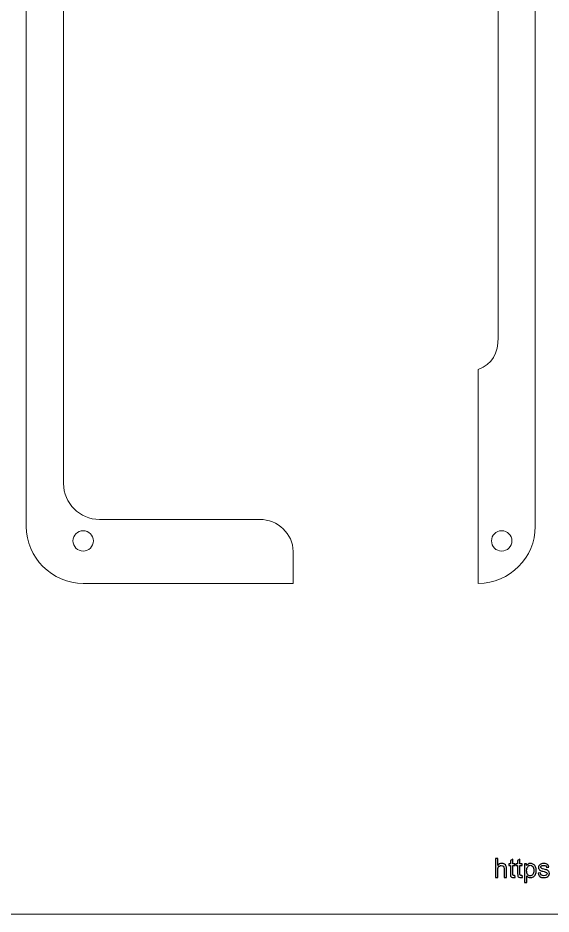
# Model space of a CAD drawing. Header units: millimetres. Extents: x -450 to 450, y -300 to 300.
# Drawn here: x -255.9 to -83.2, y -300 to -9.7 of the extents above; entities that cross this region are included whole.
import ezdxf

# ---------------------------------------------------------------- set-up
doc = ezdxf.new("R2010")
doc.units = ezdxf.units.MM
doc.header["$MEASUREMENT"] = 0
doc.layers.add('Layer 1', color=7, linetype='Continuous')

msp = doc.modelspace()

# ---------------------------------------------------------------- linework, layer by layer
at = {"layer": 'Layer 1', "color": 250, "lineweight": 20}
msp.add_lwpolyline([(-450, -300), (450, -300), (450, 300), (-450, 300), (-450, -300)], close=True, dxfattribs=at)
at = {"layer": 'Layer 1', "color": 225, "lineweight": 20}
msp.add_open_spline([(-253.1807, -174.4039), (-253.1807, -174.4039), (-253.1807, 260.1417), (-253.1807, 260.1417), (-253.1807, 260.1417), (-253.1807, 270.2947), (-244.8737, 278.6017), (-234.7207, 278.6017), (-234.7207, 278.6017), (-234.7207, 278.6017), (-106.7536, 278.6017), (-106.7536, 278.6017), (-106.7536, 278.6017), (-96.6006, 278.6017), (-88.2936, 270.2947), (-88.2936, 260.1417), (-88.2936, 260.1417), (-88.2936, 260.1417), (-88.2936, -174.4039), (-88.2936, -174.4039), (-88.2936, -174.4039), (-88.2936, -184.5569), (-96.6006, -192.8639), (-106.7536, -192.8639), (-106.7536, -192.8639), (-106.7536, -192.8639), (-106.7536, -191.4813), (-106.7536, -189.7913), (-106.7536, -189.7913), (-106.7536, -167.723), (-106.7536, -145.6547), (-106.7536, -123.5864), (-106.7536, -123.5864), (-102.2449, -121.9906), (-100.3053, -118.235), (-100.3053, -113.1974), (-100.3053, -113.1974), (-100.3053, -113.1974), (-100.3053, 43.0509), (-100.3053, 43.0509), (-100.3053, 43.0509), (-100.3053, 49.4349), (-105.5284, 54.658), (-111.9124, 54.658), (-111.9124, 54.658), (-111.9124, 54.658), (-119.5495, 54.658), (-119.5495, 54.658), (-119.5495, 54.658), (-123.7944, 54.658), (-127.2674, 58.131), (-127.2674, 62.3759), (-127.2674, 62.3759), (-127.2674, 62.3759), (-127.2674, 73.5723), (-127.2674, 73.5723), (-127.2674, 73.5723), (-127.2674, 77.8172), (-123.7944, 81.2902), (-119.5495, 81.2902), (-119.5495, 81.2902), (-119.5495, 81.2902), (-111.0382, 81.2902), (-111.0382, 81.2902), (-111.0382, 81.2902), (-104.8947, 81.2902), (-99.8682, 86.3167), (-99.8682, 92.4602), (-99.8682, 92.4602), (-99.8682, 92.4602), (-99.8682, 249.5827), (-99.8682, 249.5827), (-99.8682, 249.5827), (-99.8682, 255.7262), (-104.8947, 260.7527), (-111.0382, 260.7527), (-111.0382, 260.7527), (-111.0382, 260.7527), (-229.4822, 260.7527), (-229.4822, 260.7527), (-229.4822, 260.7527), (-235.6257, 260.7527), (-240.6522, 255.7262), (-240.6522, 249.5827), (-240.6522, 249.5827), (-240.6522, 249.5827), (-240.6522, 92.4602), (-240.6522, 92.4602), (-240.6522, 92.4602), (-240.6522, 86.3167), (-235.6257, 81.2902), (-229.4822, 81.2902), (-229.4822, 81.2902), (-229.4822, 81.2902), (-227.1712, 81.2902), (-227.1712, 81.2902), (-227.1712, 81.2902), (-227.1712, 81.2902), (-222.9622, 81.2902), (-222.9622, 81.2902), (-222.9622, 81.2902), (-217.8625, 81.2902), (-213.6901, 77.1178), (-213.6901, 72.0181), (-213.6901, 72.0181), (-213.6901, 72.0181), (-213.6901, 63.9301), (-213.6901, 63.9301), (-213.6901, 63.9301), (-213.6901, 58.8304), (-217.8625, 54.658), (-222.9622, 54.658), (-222.9622, 54.658), (-222.9622, 54.658), (-227.1712, 54.658), (-227.1712, 54.658), (-227.1712, 54.658), (-227.1712, 54.658), (-229.4822, 54.658), (-229.4822, 54.658), (-229.4822, 54.658), (-235.8662, 54.658), (-241.0893, 49.4349), (-241.0893, 43.0509), (-241.0893, 43.0509), (-241.0893, -24.8197), (-241.0893, -92.6904), (-241.0893, -160.561), (-241.0893, -160.561), (-241.0893, -166.945), (-235.8662, -172.1681), (-229.4822, -172.1681), (-229.4822, -172.1681), (-212.1608, -172.1681), (-194.8394, -172.1681), (-177.518, -172.1681), (-177.518, -172.1681), (-171.8266, -172.1681), (-166.7172, -176.8246), (-166.7172, -182.516), (-166.7172, -182.516), (-166.7172, -182.516), (-166.7172, -182.516), (-166.7172, -182.516), (-166.7172, -182.516), (-166.7172, -182.516), (-166.7172, -189.7913), (-166.7172, -189.7913), (-166.7172, -189.7913), (-166.7172, -191.4813), (-166.7172, -192.8639), (-166.7172, -192.8639), (-166.7172, -192.8639), (-166.7172, -192.8639), (-234.7207, -192.8639), (-234.7207, -192.8639), (-234.7207, -192.8639), (-244.8737, -192.8639), (-253.1807, -184.5569), (-253.1807, -174.4039)], degree=3, knots=[0, 0, 0, 0, 0.02439024, 0.02439024, 0.02439024, 0.02439024, 0.04878049, 0.04878049, 0.04878049, 0.04878049, 0.07317073, 0.07317073, 0.07317073, 0.07317073, 0.09756098, 0.09756098, 0.09756098, 0.09756098, 0.12195122, 0.12195122, 0.12195122, 0.12195122, 0.14634146, 0.14634146, 0.14634146, 0.14634146, 0.17073171, 0.17073171, 0.17073171, 0.17073171, 0.19512195, 0.19512195, 0.19512195, 0.19512195, 0.2195122, 0.2195122, 0.2195122, 0.2195122, 0.24390244, 0.24390244, 0.24390244, 0.24390244, 0.26829268, 0.26829268, 0.26829268, 0.26829268, 0.29268293, 0.29268293, 0.29268293, 0.29268293, 0.31707317, 0.31707317, 0.31707317, 0.31707317, 0.34146341, 0.34146341, 0.34146341, 0.34146341, 0.36585366, 0.36585366, 0.36585366, 0.36585366, 0.3902439, 0.3902439, 0.3902439, 0.3902439, 0.41463415, 0.41463415, 0.41463415, 0.41463415, 0.43902439, 0.43902439, 0.43902439, 0.43902439, 0.46341463, 0.46341463, 0.46341463, 0.46341463, 0.48780488, 0.48780488, 0.48780488, 0.48780488, 0.51219512, 0.51219512, 0.51219512, 0.51219512, 0.53658537, 0.53658537, 0.53658537, 0.53658537, 0.56097561, 0.56097561, 0.56097561, 0.56097561, 0.58536585, 0.58536585, 0.58536585, 0.58536585, 0.6097561, 0.6097561, 0.6097561, 0.6097561, 0.63414634, 0.63414634, 0.63414634, 0.63414634, 0.65853659, 0.65853659, 0.65853659, 0.65853659, 0.68292683, 0.68292683, 0.68292683, 0.68292683, 0.70731707, 0.70731707, 0.70731707, 0.70731707, 0.73170732, 0.73170732, 0.73170732, 0.73170732, 0.75609756, 0.75609756, 0.75609756, 0.75609756, 0.7804878, 0.7804878, 0.7804878, 0.7804878, 0.80487805, 0.80487805, 0.80487805, 0.80487805, 0.82926829, 0.82926829, 0.82926829, 0.82926829, 0.85365854, 0.85365854, 0.85365854, 0.85365854, 0.87804878, 0.87804878, 0.87804878, 0.87804878, 0.90243902, 0.90243902, 0.90243902, 0.90243902, 0.92682927, 0.92682927, 0.92682927, 0.92682927, 0.95121951, 0.95121951, 0.95121951, 0.95121951, 1, 1, 1, 1], dxfattribs=at)
at = {"layer": 'Layer 1', "color": 242, "lineweight": 20}
for points in [[(-238.0512, -179.1214), (-238.0512, -177.2989), (-236.5737, -175.8214), (-234.7512, -175.8214), (-234.7512, -175.8214), (-232.9287, -175.8214), (-231.4512, -177.2989), (-231.4512, -179.1214), (-231.4512, -179.1214), (-231.4512, -180.944), (-232.9287, -182.4214), (-234.7512, -182.4214), (-234.7512, -182.4214), (-236.5737, -182.4214), (-238.0512, -180.944), (-238.0512, -179.1214)], [(-102.4735, -179.1214), (-102.4735, -177.2989), (-100.996, -175.8214), (-99.1735, -175.8214), (-99.1735, -175.8214), (-97.351, -175.8214), (-95.8735, -177.2989), (-95.8735, -179.1214), (-95.8735, -179.1214), (-95.8735, -180.944), (-97.351, -182.4214), (-99.1735, -182.4214), (-99.1735, -182.4214), (-100.996, -182.4214), (-102.4735, -180.944), (-102.4735, -179.1214)]]:
    msp.add_open_spline(points, degree=3, knots=[0, 0, 0, 0, 0.2, 0.2, 0.2, 0.2, 0.4, 0.4, 0.4, 0.4, 0.6, 0.6, 0.6, 0.6, 1, 1, 1, 1], dxfattribs=at)
at = {"layer": 'Layer 1', "color": 250}
for points, knots in [([(-101.1934, -288.1092), (-101.1934, -288.1092), (-101.1934, -282.047), (-101.1934, -282.047), (-101.1934, -282.047), (-101.1934, -282.047), (-100.4483, -282.047), (-100.4483, -282.047), (-100.4483, -282.047), (-100.4483, -282.047), (-100.4483, -284.2286), (-100.4483, -284.2286), (-100.4483, -284.2286), (-100.1026, -283.8236), (-99.6666, -283.6218), (-99.1388, -283.6218), (-99.1388, -283.6218), (-98.8157, -283.6218), (-98.5349, -283.6853), (-98.295, -283.8138), (-98.295, -283.8138), (-98.0565, -283.9422), (-97.8857, -284.1186), (-97.7827, -284.3443), (-97.7827, -284.3443), (-97.6797, -284.5701), (-97.6289, -284.8989), (-97.6289, -285.3279), (-97.6289, -285.3279), (-97.6289, -285.3279), (-97.6289, -288.1092), (-97.6289, -288.1092), (-97.6289, -288.1092), (-97.6289, -288.1092), (-98.374, -288.1092), (-98.374, -288.1092), (-98.374, -288.1092), (-98.374, -288.1092), (-98.374, -285.3307), (-98.374, -285.3307), (-98.374, -285.3307), (-98.374, -284.9596), (-98.4544, -284.6887), (-98.6139, -284.5193), (-98.6139, -284.5193), (-98.7747, -284.35), (-99.0005, -284.2653), (-99.294, -284.2653), (-99.294, -284.2653), (-99.5128, -284.2653), (-99.7188, -284.3218), (-99.9121, -284.4361), (-99.9121, -284.4361), (-100.1054, -284.5504), (-100.2423, -284.7056), (-100.3256, -284.9017), (-100.3256, -284.9017), (-100.4074, -285.0965), (-100.4483, -285.366), (-100.4483, -285.7103), (-100.4483, -285.7103), (-100.4483, -285.7103), (-100.4483, -288.1092), (-100.4483, -288.1092), (-100.4483, -288.1092), (-100.4483, -288.1092), (-101.1934, -288.1092), (-101.1934, -288.1092)], [0, 0, 0, 0, 0.05555556, 0.05555556, 0.05555556, 0.05555556, 0.11111111, 0.11111111, 0.11111111, 0.11111111, 0.16666667, 0.16666667, 0.16666667, 0.16666667, 0.22222222, 0.22222222, 0.22222222, 0.22222222, 0.27777778, 0.27777778, 0.27777778, 0.27777778, 0.33333333, 0.33333333, 0.33333333, 0.33333333, 0.38888889, 0.38888889, 0.38888889, 0.38888889, 0.44444444, 0.44444444, 0.44444444, 0.44444444, 0.5, 0.5, 0.5, 0.5, 0.55555556, 0.55555556, 0.55555556, 0.55555556, 0.61111111, 0.61111111, 0.61111111, 0.61111111, 0.66666667, 0.66666667, 0.66666667, 0.66666667, 0.72222222, 0.72222222, 0.72222222, 0.72222222, 0.77777778, 0.77777778, 0.77777778, 0.77777778, 0.83333333, 0.83333333, 0.83333333, 0.83333333, 0.88888889, 0.88888889, 0.88888889, 0.88888889, 1, 1, 1, 1]), ([(-94.8674, -287.4446), (-94.8674, -287.4446), (-94.7658, -288.1021), (-94.7658, -288.1021), (-94.7658, -288.1021), (-94.9746, -288.1459), (-95.1623, -288.1685), (-95.326, -288.1685), (-95.326, -288.1685), (-95.5955, -288.1685), (-95.8043, -288.1261), (-95.9539, -288.0401), (-95.9539, -288.0401), (-96.1021, -287.954), (-96.2065, -287.8425), (-96.2672, -287.7028), (-96.2672, -287.7028), (-96.3279, -287.5631), (-96.3575, -287.2696), (-96.3575, -286.8223), (-96.3575, -286.8223), (-96.3575, -286.8223), (-96.3575, -284.2907), (-96.3575, -284.2907), (-96.3575, -284.2907), (-96.3575, -284.2907), (-96.9078, -284.2907), (-96.9078, -284.2907), (-96.9078, -284.2907), (-96.9078, -284.2907), (-96.9078, -283.715), (-96.9078, -283.715), (-96.9078, -283.715), (-96.9078, -283.715), (-96.3575, -283.715), (-96.3575, -283.715), (-96.3575, -283.715), (-96.3575, -283.715), (-96.3575, -282.6284), (-96.3575, -282.6284), (-96.3575, -282.6284), (-96.3575, -282.6284), (-95.6124, -282.1811), (-95.6124, -282.1811), (-95.6124, -282.1811), (-95.6124, -282.1811), (-95.6124, -283.715), (-95.6124, -283.715), (-95.6124, -283.715), (-95.6124, -283.715), (-94.8674, -283.715), (-94.8674, -283.715), (-94.8674, -283.715), (-94.8674, -283.715), (-94.8674, -284.2907), (-94.8674, -284.2907), (-94.8674, -284.2907), (-94.8674, -284.2907), (-95.6124, -284.2907), (-95.6124, -284.2907), (-95.6124, -284.2907), (-95.6124, -284.2907), (-95.6124, -286.8646), (-95.6124, -286.8646), (-95.6124, -286.8646), (-95.6124, -287.0777), (-95.5997, -287.2146), (-95.5729, -287.2752), (-95.5729, -287.2752), (-95.5475, -287.3359), (-95.5052, -287.3839), (-95.4459, -287.4206), (-95.4459, -287.4206), (-95.3866, -287.4559), (-95.302, -287.4742), (-95.1919, -287.4742), (-95.1919, -287.4742), (-95.1101, -287.4742), (-95.0014, -287.4643), (-94.8674, -287.4446)], [0, 0, 0, 0, 0.04761905, 0.04761905, 0.04761905, 0.04761905, 0.0952381, 0.0952381, 0.0952381, 0.0952381, 0.14285714, 0.14285714, 0.14285714, 0.14285714, 0.19047619, 0.19047619, 0.19047619, 0.19047619, 0.23809524, 0.23809524, 0.23809524, 0.23809524, 0.28571429, 0.28571429, 0.28571429, 0.28571429, 0.33333333, 0.33333333, 0.33333333, 0.33333333, 0.38095238, 0.38095238, 0.38095238, 0.38095238, 0.42857143, 0.42857143, 0.42857143, 0.42857143, 0.47619048, 0.47619048, 0.47619048, 0.47619048, 0.52380952, 0.52380952, 0.52380952, 0.52380952, 0.57142857, 0.57142857, 0.57142857, 0.57142857, 0.61904762, 0.61904762, 0.61904762, 0.61904762, 0.66666667, 0.66666667, 0.66666667, 0.66666667, 0.71428571, 0.71428571, 0.71428571, 0.71428571, 0.76190476, 0.76190476, 0.76190476, 0.76190476, 0.80952381, 0.80952381, 0.80952381, 0.80952381, 0.85714286, 0.85714286, 0.85714286, 0.85714286, 0.9047619, 0.9047619, 0.9047619, 0.9047619, 1, 1, 1, 1]), ([(-92.5151, -287.4446), (-92.5151, -287.4446), (-92.4135, -288.1021), (-92.4135, -288.1021), (-92.4135, -288.1021), (-92.6223, -288.1459), (-92.81, -288.1685), (-92.9737, -288.1685), (-92.9737, -288.1685), (-93.2432, -288.1685), (-93.452, -288.1261), (-93.6016, -288.0401), (-93.6016, -288.0401), (-93.7498, -287.954), (-93.8542, -287.8425), (-93.9149, -287.7028), (-93.9149, -287.7028), (-93.9756, -287.5631), (-94.0052, -287.2696), (-94.0052, -286.8223), (-94.0052, -286.8223), (-94.0052, -286.8223), (-94.0052, -284.2907), (-94.0052, -284.2907), (-94.0052, -284.2907), (-94.0052, -284.2907), (-94.5555, -284.2907), (-94.5555, -284.2907), (-94.5555, -284.2907), (-94.5555, -284.2907), (-94.5555, -283.715), (-94.5555, -283.715), (-94.5555, -283.715), (-94.5555, -283.715), (-94.0052, -283.715), (-94.0052, -283.715), (-94.0052, -283.715), (-94.0052, -283.715), (-94.0052, -282.6284), (-94.0052, -282.6284), (-94.0052, -282.6284), (-94.0052, -282.6284), (-93.2601, -282.1811), (-93.2601, -282.1811), (-93.2601, -282.1811), (-93.2601, -282.1811), (-93.2601, -283.715), (-93.2601, -283.715), (-93.2601, -283.715), (-93.2601, -283.715), (-92.5151, -283.715), (-92.5151, -283.715), (-92.5151, -283.715), (-92.5151, -283.715), (-92.5151, -284.2907), (-92.5151, -284.2907), (-92.5151, -284.2907), (-92.5151, -284.2907), (-93.2601, -284.2907), (-93.2601, -284.2907), (-93.2601, -284.2907), (-93.2601, -284.2907), (-93.2601, -286.8646), (-93.2601, -286.8646), (-93.2601, -286.8646), (-93.2601, -287.0777), (-93.2474, -287.2146), (-93.2206, -287.2752), (-93.2206, -287.2752), (-93.1952, -287.3359), (-93.1529, -287.3839), (-93.0936, -287.4206), (-93.0936, -287.4206), (-93.0343, -287.4559), (-92.9497, -287.4742), (-92.8396, -287.4742), (-92.8396, -287.4742), (-92.7578, -287.4742), (-92.6491, -287.4643), (-92.5151, -287.4446)], [0, 0, 0, 0, 0.04761905, 0.04761905, 0.04761905, 0.04761905, 0.0952381, 0.0952381, 0.0952381, 0.0952381, 0.14285714, 0.14285714, 0.14285714, 0.14285714, 0.19047619, 0.19047619, 0.19047619, 0.19047619, 0.23809524, 0.23809524, 0.23809524, 0.23809524, 0.28571429, 0.28571429, 0.28571429, 0.28571429, 0.33333333, 0.33333333, 0.33333333, 0.33333333, 0.38095238, 0.38095238, 0.38095238, 0.38095238, 0.42857143, 0.42857143, 0.42857143, 0.42857143, 0.47619048, 0.47619048, 0.47619048, 0.47619048, 0.52380952, 0.52380952, 0.52380952, 0.52380952, 0.57142857, 0.57142857, 0.57142857, 0.57142857, 0.61904762, 0.61904762, 0.61904762, 0.61904762, 0.66666667, 0.66666667, 0.66666667, 0.66666667, 0.71428571, 0.71428571, 0.71428571, 0.71428571, 0.76190476, 0.76190476, 0.76190476, 0.76190476, 0.80952381, 0.80952381, 0.80952381, 0.80952381, 0.85714286, 0.85714286, 0.85714286, 0.85714286, 0.9047619, 0.9047619, 0.9047619, 0.9047619, 1, 1, 1, 1]), ([(-91.7799, -289.7941), (-91.7799, -289.7941), (-91.7799, -283.715), (-91.7799, -283.715), (-91.7799, -283.715), (-91.7799, -283.715), (-91.1026, -283.715), (-91.1026, -283.715), (-91.1026, -283.715), (-91.1026, -283.715), (-91.1026, -284.2921), (-91.1026, -284.2921), (-91.1026, -284.2921), (-90.9431, -284.0692), (-90.7625, -283.9013), (-90.5607, -283.7898), (-90.5607, -283.7898), (-90.3603, -283.6783), (-90.1162, -283.6218), (-89.8297, -283.6218), (-89.8297, -283.6218), (-89.4544, -283.6218), (-89.1242, -283.7178), (-88.8377, -283.9111), (-88.8377, -283.9111), (-88.5513, -284.103), (-88.3354, -284.3754), (-88.1886, -284.7253), (-88.1886, -284.7253), (-88.0433, -285.0767), (-87.9699, -285.4605), (-87.9699, -285.8796), (-87.9699, -285.8796), (-87.9699, -286.327), (-88.0503, -286.7305), (-88.2112, -287.0904), (-88.2112, -287.0904), (-88.3721, -287.4488), (-88.6063, -287.724), (-88.9139, -287.9159), (-88.9139, -287.9159), (-89.2201, -288.1064), (-89.5433, -288.2023), (-89.8819, -288.2023), (-89.8819, -288.2023), (-90.1303, -288.2023), (-90.3533, -288.1501), (-90.5494, -288.0457), (-90.5494, -288.0457), (-90.747, -287.9413), (-90.9078, -287.81), (-91.0348, -287.6506), (-91.0348, -287.6506), (-91.0348, -287.6506), (-91.0348, -289.7941), (-91.0348, -289.7941), (-91.0348, -289.7941), (-91.0348, -289.7941), (-91.7799, -289.7941), (-91.7799, -289.7941)], [0, 0, 0, 0, 0.0625, 0.0625, 0.0625, 0.0625, 0.125, 0.125, 0.125, 0.125, 0.1875, 0.1875, 0.1875, 0.1875, 0.25, 0.25, 0.25, 0.25, 0.3125, 0.3125, 0.3125, 0.3125, 0.375, 0.375, 0.375, 0.375, 0.4375, 0.4375, 0.4375, 0.4375, 0.5, 0.5, 0.5, 0.5, 0.5625, 0.5625, 0.5625, 0.5625, 0.625, 0.625, 0.625, 0.625, 0.6875, 0.6875, 0.6875, 0.6875, 0.75, 0.75, 0.75, 0.75, 0.8125, 0.8125, 0.8125, 0.8125, 0.875, 0.875, 0.875, 0.875, 1, 1, 1, 1]), ([(-91.1026, -285.9389), (-91.1026, -286.5019), (-90.9883, -286.9182), (-90.7611, -287.1877), (-90.7611, -287.1877), (-90.5325, -287.4573), (-90.2559, -287.5927), (-89.9313, -287.5927), (-89.9313, -287.5927), (-89.6011, -287.5927), (-89.3189, -287.453), (-89.0847, -287.1736), (-89.0847, -287.1736), (-88.849, -286.8942), (-88.7319, -286.4624), (-88.7319, -285.8768), (-88.7319, -285.8768), (-88.7319, -285.318), (-88.8462, -284.9003), (-89.0762, -284.6223), (-89.0762, -284.6223), (-89.3062, -284.3443), (-89.58, -284.2061), (-89.8989, -284.2061), (-89.8989, -284.2061), (-90.215, -284.2061), (-90.4944, -284.3542), (-90.7371, -284.6491), (-90.7371, -284.6491), (-90.9812, -284.9455), (-91.1026, -285.3745), (-91.1026, -285.9389)], [0, 0, 0, 0, 0.11111111, 0.11111111, 0.11111111, 0.11111111, 0.22222222, 0.22222222, 0.22222222, 0.22222222, 0.33333333, 0.33333333, 0.33333333, 0.33333333, 0.44444444, 0.44444444, 0.44444444, 0.44444444, 0.55555556, 0.55555556, 0.55555556, 0.55555556, 0.66666667, 0.66666667, 0.66666667, 0.66666667, 0.77777778, 0.77777778, 0.77777778, 0.77777778, 1, 1, 1, 1]), ([(-87.3673, -286.7969), (-87.3673, -286.7969), (-86.6307, -286.6783), (-86.6307, -286.6783), (-86.6307, -286.6783), (-86.5898, -286.9733), (-86.4741, -287.199), (-86.285, -287.3571), (-86.285, -287.3571), (-86.0959, -287.5137), (-85.8306, -287.5927), (-85.492, -287.5927), (-85.492, -287.5927), (-85.1491, -287.5927), (-84.8951, -287.5236), (-84.7285, -287.3839), (-84.7285, -287.3839), (-84.5634, -287.2456), (-84.4802, -287.0819), (-84.4802, -286.8942), (-84.4802, -286.8942), (-84.4802, -286.7263), (-84.555, -286.5937), (-84.7031, -286.4977), (-84.7031, -286.4977), (-84.8076, -286.4314), (-85.0616, -286.3481), (-85.4651, -286.2451), (-85.4651, -286.2451), (-86.0098, -286.1082), (-86.3866, -285.9897), (-86.5983, -285.8895), (-86.5983, -285.8895), (-86.8085, -285.7879), (-86.968, -285.6496), (-87.0766, -285.4718), (-87.0766, -285.4718), (-87.1853, -285.2954), (-87.2403, -285.0993), (-87.2403, -284.8848), (-87.2403, -284.8848), (-87.2403, -284.6887), (-87.1952, -284.508), (-87.1063, -284.3415), (-87.1063, -284.3415), (-87.016, -284.175), (-86.8946, -284.0367), (-86.7408, -283.9267), (-86.7408, -283.9267), (-86.6251, -283.842), (-86.467, -283.77), (-86.2681, -283.7107), (-86.2681, -283.7107), (-86.0677, -283.6515), (-85.8546, -283.6218), (-85.626, -283.6218), (-85.626, -283.6218), (-85.2817, -283.6218), (-84.9797, -283.6712), (-84.7201, -283.7714), (-84.7201, -283.7714), (-84.459, -283.8702), (-84.2671, -284.0057), (-84.1429, -284.175), (-84.1429, -284.175), (-84.0202, -284.3458), (-83.9341, -284.5729), (-83.8875, -284.858), (-83.8875, -284.858), (-83.8875, -284.858), (-84.6157, -284.9596), (-84.6157, -284.9596), (-84.6157, -284.9596), (-84.6481, -284.731), (-84.7441, -284.5518), (-84.9021, -284.4234), (-84.9021, -284.4234), (-85.0602, -284.295), (-85.2831, -284.2315), (-85.5724, -284.2315), (-85.5724, -284.2315), (-85.9125, -284.2315), (-86.1566, -284.2879), (-86.3019, -284.4008), (-86.3019, -284.4008), (-86.4473, -284.5137), (-86.5207, -284.6463), (-86.5207, -284.7973), (-86.5207, -284.7973), (-86.5207, -284.8933), (-86.491, -284.9808), (-86.4304, -285.0584), (-86.4304, -285.0584), (-86.3697, -285.1374), (-86.2751, -285.2037), (-86.1453, -285.2559), (-86.1453, -285.2559), (-86.0705, -285.2841), (-85.8532, -285.3476), (-85.4891, -285.4464), (-85.4891, -285.4464), (-84.9642, -285.5861), (-84.5973, -285.7018), (-84.3885, -285.7907), (-84.3885, -285.7907), (-84.1796, -285.8796), (-84.0159, -286.0109), (-83.8974, -286.1802), (-83.8974, -286.1802), (-83.7775, -286.3509), (-83.7182, -286.5626), (-83.7182, -286.8166), (-83.7182, -286.8166), (-83.7182, -287.0636), (-83.7902, -287.2964), (-83.9355, -287.5151), (-83.9355, -287.5151), (-84.0808, -287.7338), (-84.2897, -287.9032), (-84.562, -288.0231), (-84.562, -288.0231), (-84.8358, -288.1431), (-85.1448, -288.2023), (-85.4891, -288.2023), (-85.4891, -288.2023), (-86.0592, -288.2023), (-86.4953, -288.0838), (-86.7944, -287.8481), (-86.7944, -287.8481), (-87.0936, -287.6111), (-87.2841, -287.2611), (-87.3673, -286.7969)], [0, 0, 0, 0, 0.02941176, 0.02941176, 0.02941176, 0.02941176, 0.05882353, 0.05882353, 0.05882353, 0.05882353, 0.08823529, 0.08823529, 0.08823529, 0.08823529, 0.11764706, 0.11764706, 0.11764706, 0.11764706, 0.14705882, 0.14705882, 0.14705882, 0.14705882, 0.17647059, 0.17647059, 0.17647059, 0.17647059, 0.20588235, 0.20588235, 0.20588235, 0.20588235, 0.23529412, 0.23529412, 0.23529412, 0.23529412, 0.26470588, 0.26470588, 0.26470588, 0.26470588, 0.29411765, 0.29411765, 0.29411765, 0.29411765, 0.32352941, 0.32352941, 0.32352941, 0.32352941, 0.35294118, 0.35294118, 0.35294118, 0.35294118, 0.38235294, 0.38235294, 0.38235294, 0.38235294, 0.41176471, 0.41176471, 0.41176471, 0.41176471, 0.44117647, 0.44117647, 0.44117647, 0.44117647, 0.47058824, 0.47058824, 0.47058824, 0.47058824, 0.5, 0.5, 0.5, 0.5, 0.52941176, 0.52941176, 0.52941176, 0.52941176, 0.55882353, 0.55882353, 0.55882353, 0.55882353, 0.58823529, 0.58823529, 0.58823529, 0.58823529, 0.61764706, 0.61764706, 0.61764706, 0.61764706, 0.64705882, 0.64705882, 0.64705882, 0.64705882, 0.67647059, 0.67647059, 0.67647059, 0.67647059, 0.70588235, 0.70588235, 0.70588235, 0.70588235, 0.73529412, 0.73529412, 0.73529412, 0.73529412, 0.76470588, 0.76470588, 0.76470588, 0.76470588, 0.79411765, 0.79411765, 0.79411765, 0.79411765, 0.82352941, 0.82352941, 0.82352941, 0.82352941, 0.85294118, 0.85294118, 0.85294118, 0.85294118, 0.88235294, 0.88235294, 0.88235294, 0.88235294, 0.91176471, 0.91176471, 0.91176471, 0.91176471, 0.94117647, 0.94117647, 0.94117647, 0.94117647, 1, 1, 1, 1])]:
    msp.add_open_spline(points, degree=3, knots=knots, dxfattribs=at)

doc.saveas('drawing.dxf')
